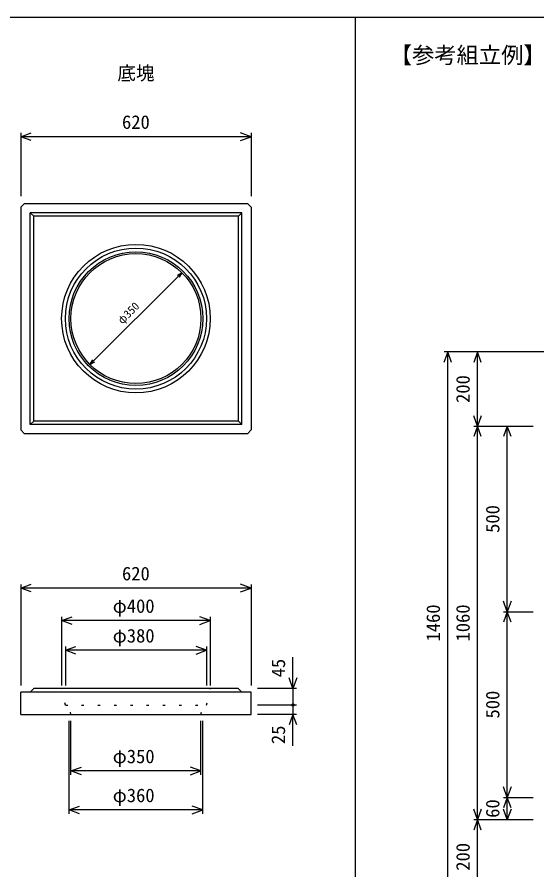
# Model space of a CAD drawing. Units: millimetres, scale not verified. Extents: x -10500 to 10500, y -7425 to 7425.
# Drawn here: x 2640 to 4039, y 3250 to 5548 of the extents above; entities that cross this region are included whole.
import ezdxf
from ezdxf.enums import TextEntityAlignment as Align

# ---------------------------------------------------------------- set-up
doc = ezdxf.new("R2010")
doc.units = ezdxf.units.MM
doc.header["$LTSCALE"] = 25
doc.linetypes.add('DOTTED', pattern=[1.75, 0.25, -1.5])
for name, color, linetype, lineweight in [('0-1_DIM', 7, 'Continuous', 25), ('0-5_OUTLINE', 3, 'Continuous', 25), ('0-6_OUTLINE2', 4, 'DOTTED', 25), ('0-7_TXT', 7, 'Continuous', 25)]:
    doc.layers.add(name, color=color, linetype=linetype, lineweight=lineweight)
doc.styles.add('ＭＳ ゴシック', font='')
doc.styles.get('ＭＳ ゴシック').set_extended_font_data('MS Gothic')

msp = doc.modelspace()

# ---------------------------------------------------------------- linework, layer by layer
at = {"layer": '0-1_DIM'}
for p, q in [((2649.85, 5235.32), (2649.85, 5065.32)), ((3269.85, 5225.32), (2649.85, 5225.32)), ((3269.85, 5235.32), (3269.85, 5065.32)), ((2836.11, 4611.57), (3083.6, 4859.06)), ((3083.6, 4859.06), (3070.61, 4851.56)), ((3083.6, 4859.06), (3076.1, 4846.07)), ((5369.34, 4645.69), (3789.34, 4645.69)), ((2836.11, 4611.57), (2843.61, 4624.56)), ((2836.11, 4611.57), (2849.1, 4619.07)), ((3869.34, 4445.69), (4029.34, 4445.69)), ((3959.34, 3945.69), (3959.34, 4445.69)), ((2649.85, 4019.31), (2649.85, 3746.81)), ((3269.85, 4009.31), (2649.85, 4009.31)), ((3269.85, 4019.31), (3269.85, 3746.81)), ((2759.85, 3931.81), (2759.85, 3746.81)), ((3159.85, 3931.81), (3159.85, 3746.81)), ((3949.34, 3945.69), (4029.34, 3945.69)), ((3959.34, 3445.69), (3959.34, 3945.69)), ((3159.85, 3921.81), (2759.85, 3921.81)), ((2769.85, 3851.81), (2769.85, 3746.81)), ((3149.85, 3841.81), (2769.85, 3841.81)), ((3149.85, 3851.81), (3149.85, 3746.81)), ((3382.35, 3739.31), (3382.35, 3823.64)), ((3392.35, 3739.31), (3287.35, 3739.31)), ((3382.35, 3739.31), (3382.35, 3694.31)), ((3392.35, 3694.31), (3287.35, 3694.31)), ((3382.35, 3694.31), (3382.35, 3669.31)), ((3392.35, 3669.31), (3287.35, 3669.31)), ((3382.35, 3584.98), (3382.35, 3669.31)), ((2779.85, 3401.81), (2779.85, 3651.81)), ((2784.85, 3506.81), (2784.85, 3651.81)), ((3134.85, 3506.81), (3134.85, 3651.81)), ((3139.85, 3401.81), (3139.85, 3651.81)), ((3134.85, 3516.81), (2784.85, 3516.81)), ((3949.34, 3445.69), (4029.34, 3445.69)), ((3959.34, 3385.69), (3959.34, 3445.69)), ((3139.85, 3411.81), (2779.85, 3411.81))]:
    msp.add_line(p, q, dxfattribs=at)
for points in [[(2678.04, 5215.06), (2649.85, 5225.32), (2678.04, 5235.58)], [(3241.66, 5215.06), (3269.85, 5225.32), (3241.66, 5235.58)], [(3809.6, 4617.5), (3799.34, 4645.69), (3789.08, 4617.5)], [(3799.34, 3135.69), (3799.34, 3185.69), (3799.34, 4645.69)], [(3889.6, 4617.5), (3879.34, 4645.69), (3869.08, 4617.5)], [(3879.34, 3185.69), (3879.34, 3385.69), (3879.34, 4445.69), (3879.34, 4645.69)], [(3889.6, 4473.88), (3879.34, 4445.69), (3869.08, 4473.88)], [(3889.6, 4417.5), (3879.34, 4445.69), (3869.08, 4417.5)], [(3969.6, 4417.5), (3959.34, 4445.69), (3949.08, 4417.5)], [(2678.04, 3999.05), (2649.85, 4009.31), (2678.04, 4019.57)], [(3241.66, 3999.05), (3269.85, 4009.31), (3241.66, 4019.57)], [(3969.6, 3973.88), (3959.34, 3945.69), (3949.08, 3973.88)], [(2788.04, 3911.55), (2759.85, 3921.81), (2788.04, 3932.07)], [(3131.66, 3911.55), (3159.85, 3921.81), (3131.66, 3932.07)], [(3969.6, 3917.5), (3959.34, 3945.69), (3949.08, 3917.5)], [(2798.04, 3831.55), (2769.85, 3841.81), (2798.04, 3852.07)], [(3121.66, 3831.55), (3149.85, 3841.81), (3121.66, 3852.07)], [(3392.61, 3767.5), (3382.35, 3739.31), (3372.09, 3767.5)], [(3392.61, 3641.12), (3382.35, 3669.31), (3372.09, 3641.12)], [(2813.04, 3506.55), (2784.85, 3516.81), (2813.04, 3527.07)], [(3106.66, 3506.55), (3134.85, 3516.81), (3106.66, 3527.07)], [(3969.6, 3473.88), (3959.34, 3445.69), (3949.08, 3473.88)], [(3969.6, 3417.5), (3959.34, 3445.69), (3949.08, 3417.5)], [(2808.04, 3401.55), (2779.85, 3411.81), (2808.04, 3422.07)], [(3111.66, 3401.55), (3139.85, 3411.81), (3111.66, 3422.07)], [(3889.6, 3413.88), (3879.34, 3385.69), (3869.08, 3413.88)], [(3969.6, 3413.88), (3959.34, 3385.69), (3949.08, 3413.88)], [(3889.6, 3357.5), (3879.34, 3385.69), (3869.08, 3357.5)], [(3869.34, 3385.69), (3949.34, 3385.69), (4029.34, 3385.69)]]:
    msp.add_lwpolyline(points, dxfattribs=at)
msp.add_circle((3382.35, 3694.31), 3, dxfattribs=at)
at = {"layer": '0-5_OUTLINE'}
for p, q in [((2659.85, 5045.32), (2649.85, 5035.32)), ((2649.85, 5035.32), (2649.85, 4435.32)), ((2659.85, 5045.32), (3259.85, 5045.32)), ((3269.85, 5035.32), (3259.85, 5045.32)), ((3269.85, 5035.32), (3269.85, 4435.32)), ((2674.85, 4450.32), (2674.85, 5020.32)), ((3235.85, 5011.32), (2684.85, 5011.32)), ((2684.85, 4459.32), (2684.85, 5011.32)), ((2684.85, 4459.32), (2674.85, 4450.32)), ((3235.85, 4459.32), (2684.85, 4459.32)), ((2649.85, 4435.32), (2659.85, 4425.32)), ((3244.85, 4450.32), (2674.85, 4450.32)), ((3259.85, 4425.32), (3269.85, 4435.32)), ((3259.85, 4425.32), (2659.85, 4425.32)), ((3269.85, 3729.31), (2649.85, 3729.31)), ((2649.85, 3669.31), (2649.85, 3729.31)), ((2684.85, 3739.31), (2674.85, 3729.31)), ((3234.85, 3739.31), (2684.85, 3739.31)), ((3234.85, 3739.31), (3244.85, 3729.31)), ((3269.85, 3669.31), (3269.85, 3729.31)), ((2649.85, 3669.31), (3269.85, 3669.31))]:
    msp.add_line(p, q, dxfattribs=at)
for points in [[(3244.85, 5020.32), (2674.85, 5020.32), (2684.85, 5011.32)], [(3235.85, 4459.32), (3244.85, 4450.32), (3244.85, 5020.32)], [(3235.85, 4459.32), (3235.85, 5011.32), (3244.85, 5020.32)]]:
    msp.add_lwpolyline(points, dxfattribs=at)
for radius in [200, 190, 180, 175]:
    msp.add_circle((2959.85, 4735.32), radius, dxfattribs=at)
at = {"layer": '0-6_OUTLINE2'}
for p, q in [((2769.85, 3694.31), (2759.85, 3739.31)), ((3149.85, 3694.31), (3159.85, 3739.31)), ((2769.85, 3694.31), (3149.85, 3694.31)), ((2784.85, 3669.31), (2779.85, 3694.31)), ((3134.85, 3669.31), (3139.85, 3694.31))]:
    msp.add_line(p, q, dxfattribs=at)
at = {"layer": '0-7_TXT'}
for p, q in [((-1150, 5547.57), (8250, 5547.57)), ((3550, 5547.57), (3550, 2097.57))]:
    msp.add_line(p, q, dxfattribs=at)

# ---------------------------------------------------------------- texts
at = {"layer": '0-1_DIM', "style": 'ＭＳ ゴシック'}
for s, p in [('620', (2922.35, 5235.32)), ('620', (2922.35, 4019.31)), ('φ400', (2897.35, 3931.81)), ('φ380', (2897.35, 3851.81)), ('φ350', (2897.35, 3526.81)), ('φ360', (2897.35, 3421.81))]:
    msp.add_text(s, height=36.66, dxfattribs=at).set_placement(p, align=Align.BOTTOM_LEFT)
for s, height, rotation, p in [('φ350', 21.99, 45, (2928.03, 4714.1)), ('200', 36.66, 90, (3869.34, 4508.19)), ('500', 36.66, 90, (3949.34, 4158.19)), ('1460', 36.66, 90, (3789.34, 3865.69)), ('1060', 36.66, 90, (3869.34, 3865.69)), ('45', 36.66, 90, (3372.35, 3769.09)), ('500', 36.66, 90, (3949.34, 3658.19)), ('25', 36.66, 90, (3372.35, 3589.34)), ('60', 36.66, 90, (3949.34, 3390.69)), ('200', 36.66, 90, (3869.34, 3248.19))]:
    msp.add_text(s, height=height, rotation=rotation, dxfattribs=at).set_placement(p, align=Align.BOTTOM_LEFT)
at = {"layer": '0-7_TXT', "style": 'ＭＳ ゴシック'}
for s, height, p in [('【参考組立例】', 43.99, (3643.02, 5409.83)), ('底塊', 36.66, (2909.85, 5367.03))]:
    msp.add_text(s, height=height, dxfattribs=at).set_placement(p, align=Align.BOTTOM_LEFT)

doc.saveas('drawing.dxf')
